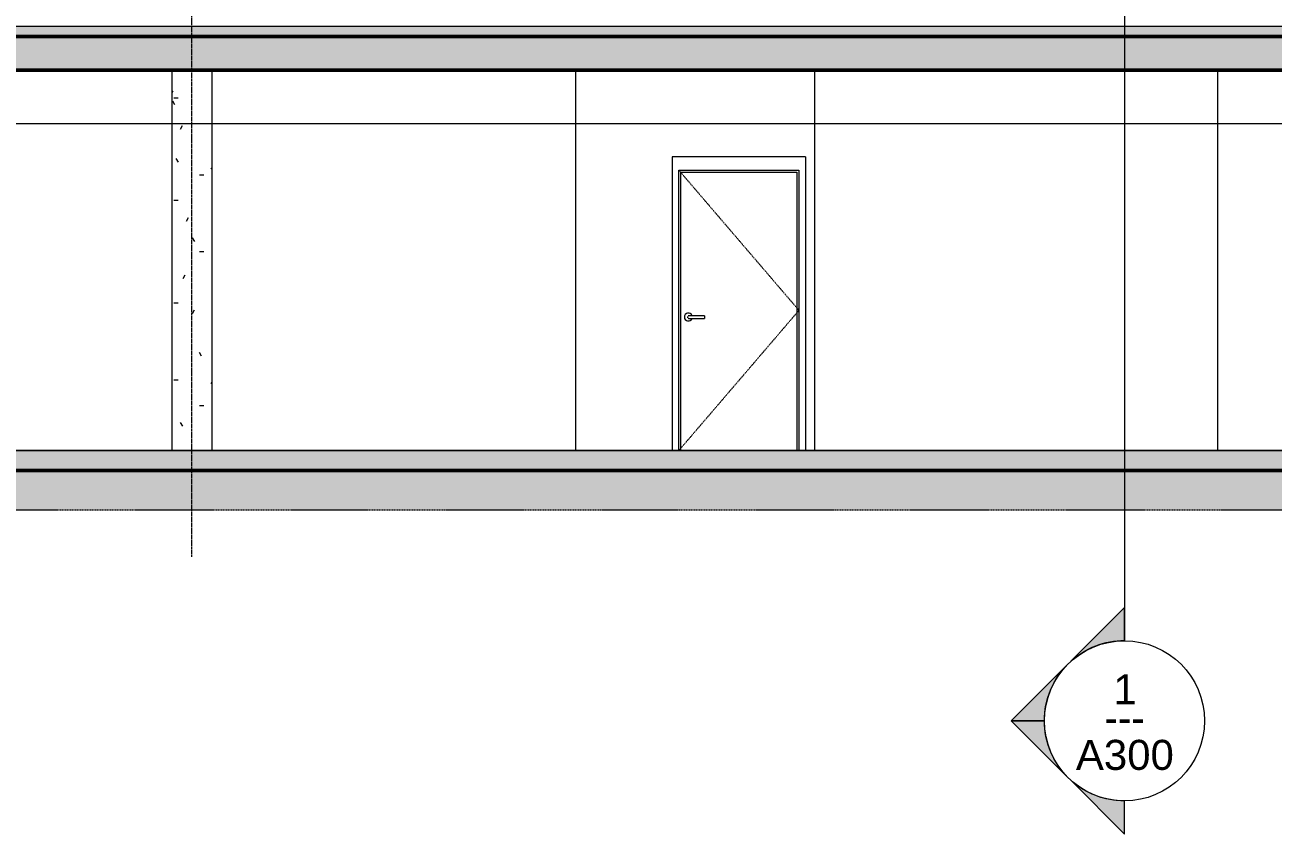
# Model space of a CAD drawing. Header units: inches. Extents: x -4169 to 1833, y -300 to 585.
# Drawn here: x -2877.3 to -2503.3, y -242.9 to -0.5 of the extents above; entities that cross this region are included whole.
import ezdxf

# ---------------------------------------------------------------- set-up
doc = ezdxf.new("R2010")
doc.units = ezdxf.units.IN
doc.header["$MEASUREMENT"] = 0
for name, pattern in [('Aligning Line 1_8_', [0.25, 0.125, -0.125]), ('Dash 1_16_', [0.125, 0.0625, -0.0625]), ('Grid Line 1_2_', [0.875, 0.5, -0.125, 0.125, -0.125])]:
    doc.linetypes.add(name, pattern=pattern)
for name, color, linetype, lineweight in [('0-1', 7, 'Continuous', 5), ('0-6', 10, 'Continuous', 13), ('A-DOOR-3', 7, 'Continuous', 9), ('A-DOOR-4', 7, 'Dash 1_16_', 9), ('A-DOOR-FRAM-1', 7, 'Continuous', 9), ('A-FLOR-2', 192, 'Continuous', 50), ('A-FLOR-LEVL-1', 51, 'Grid Line 1_2_', 9), ('A-FLOR-MCUT', 51, 'Continuous', 13), ('A-FLOR-PATT-1', 8, 'Continuous', 9), ('A-WALL-2', 10, 'Continuous', 13), ('C-BLDG-PADS-1', 253, 'Continuous', 9), ('C-BLDG-PADS-2', 10, 'Continuous', 13), ('C-TOPO', 7, 'Continuous', 9), ('C-TOPO-1', 250, 'Continuous', 50), ('G-ANNO-SYMB', 111, 'Aligning Line 1_8_', 9), ('G-ANNO-SYMB-3', 111, 'Continuous', 9), ('I-WALL-2', 10, 'Continuous', 13), ('S-COLS', 52, 'Continuous', 9), ('S-GRID-1', 1, 'Grid Line 1_2_', 9)]:
    doc.layers.add(name, color=color, linetype=linetype, lineweight=lineweight)
doc.styles.add('Arial', font='arial.ttf', dxfattribs={"height": 9})
doc.styles.add('Century Gothic', font='ufonts.com_century-gothic.ttf', dxfattribs={"height": 9})
pattern_1 = [(50, (-3769.654, 146.633), (27.5427, -2.40992), [2.88, -31.68]), (355, (-3769.654, 146.633), (-5.32784, 28.88427), [2.304, -25.344]), (100.451, (-3767.36, 146.432), (22.2153, 26.47393), [2.448, -26.924]), (46.184, (-3769.654, 154.313), (40.9819, -6.3564), [4.32, -47.52]), (96.636, (-3766.24, 153.784), (35.89075, 37.4062), [3.671, -40.386]), (351.184, (-3769.654, 154.313), (35.891, 37.4062), [3.456, -38.016]), (21, (-3765.814, 152.393), (22.92104, -15.46073), [2.88, -31.68]), (326, (-3765.814, 152.393), (9.34353, 27.84574), [2.304, -25.344]), (71.451, (-3763.904, 151.105), (32.26477, 12.38442), [2.448, -26.924]), (37.5, (-3769.654, 146.633), (0.466855, 12.782707), [1.267, -23.77, 1.267, -24.461, -25.44]), (37.5, (-3769.654, 146.633), (0.466855, 12.782707), [-50.765, 1.267, -24.173]), (7.5, (-3769.654, 146.633), (10.10159, 15.14509), [1.267, -13.402, 1.267, -23.194, -9.696]), (7.5, (-3769.654, 146.633), (10.10159, 15.14509), [-39.13, 1.267, -8.429]), (327.5, (-3778.217, 146.633), (20.49916, -0.86578), [1.267, -8.333, 1.267, -28.685, -39.744]), (327.5, (-3778.217, 146.633), (20.49916, -0.86578), [-39.552, 1.267, -38.477]), (317.5, (-3782.057, 146.633), (22.39478, 3.84429), [1.267, -11.213, 1.267, -18.624, -28.224]), (317.5, (-3782.057, 146.633), (22.39478, 3.84429), [-32.371, 1.267, -26.957])]
pattern_2 = [(0, (-3769.654, 146.633), (30.72, 7.68), [1.267, -21.773, 1.267, -21.773, -122.88]), (0, (-3769.654, 146.633), (30.72, 7.68), [-46.08, 1.267, -44.813, 1.267, -21.773, -53.76]), (0, (-3769.654, 146.633), (30.72, 7.68), [-115.2, 1.267, -14.093, 1.267, -37.133]), (120, (-3758.134, 150.473), (-22.011075, 22.7643), [1.267, -21.773, 1.267, -21.773, -122.88]), (120, (-3758.134, 150.473), (-22.011075, 22.7643), [-46.08, 1.267, -44.813, 1.267, -21.773, -53.76]), (120, (-3758.134, 150.473), (-22.011075, 22.7643), [-115.2, 1.267, -14.093, 1.267, -37.133]), (240, (-3754.294, 165.833), (-8.708925, -30.4443), [1.267, -21.773, 1.267, -21.773, -122.88]), (240, (-3754.294, 165.833), (-8.708925, -30.4443), [-46.08, 1.267, -44.813, 1.267, -21.773, -53.76]), (240, (-3754.294, 165.833), (-8.708925, -30.4443), [-115.2, 1.267, -14.093, 1.267, -37.133])]

# ---------------------------------------------------------------- blocks, each defined once
blk = doc.blocks.new('CTR - 2nd Phase_rvt-1-BUILDING SECTION - NORTH_SOUTH THRU PARKING RAMP - LOOKING WEST')
at = {"layer": 'A-FLOR-LEVL-1'}
for p, q in [((-4168.71, -30), (-1814.21, -30)), ((-4168.71, -128), (-1814.21, -128))]:
    blk.add_line(p, q, dxfattribs=at)
blk = doc.blocks.new('CTR  - Topography_rvt-1-BUILDING SECTION - NORTH_SOUTH THRU PARKING RAMP - LOOKING WEST')
at = {"layer": 'C-BLDG-PADS-1'}
h = blk.add_hatch(dxfattribs=at)
h.set_pattern_fill('FP_2', color=256, style=0, pattern_type=2)
h.set_pattern_definition(pattern_1)
h.paths.add_polyline_path([(-1978.48, -134), (-1938.32, -134), (-1938.32, -128), (-3824.32, -128), (-3824.32, -134), (-2046.02, -134)], flags=0)
at = {"layer": 'C-TOPO'}
h = blk.add_hatch(dxfattribs=at)
h.set_pattern_fill('FP_11', color=256, style=0, pattern_type=2)
h.set_pattern_definition([(0, (-3769.654, 146.633), (24, 24), [24, -24]), (0, (-3769.654, 155.633), (24, 24), [24, -24]), (0, (-3769.654, 164.633), (24, 24), [24, -24]), (90, (-3766.654, 167.633), (-24, 24), [24, -24]), (90, (-3757.654, 167.633), (-24, 24), [24, -24]), (90, (-3748.654, 167.633), (-24, 24), [24, -24])])
h.paths.add_polyline_path([(-1959.73, -145.93), (-1938.32, -145.93), (-1938.32, -134.01), (-3812.32, -134.01), (-3812.32, -145.93), (-1978.48, -145.93)], flags=0)
at = {"layer": 'A-FLOR-LEVL-1'}
blk.add_line((-4168.71, -128), (-1814.21, -128), dxfattribs=at)
at = {"layer": 'C-BLDG-PADS-2'}
for p, q in [((-1938.32, -128), (-3824.32, -128)), ((-3824.32, -134), (-1938.32, -134))]:
    blk.add_line(p, q, dxfattribs=at)
at = {"layer": 'C-TOPO'}
blk.add_line((-2344.09, -134.01), (-3065.32, -134.01), dxfattribs=at)
at = {"layer": 'C-TOPO-1'}
blk.add_line((-3065.32, -134.01), (-2344.09, -134.01), dxfattribs=at)
blk = doc.blocks.new('HOLLOW METAL - UNIT DOOR-1950124-BUILDING SECTION - NORTH_SOUTH THRU PARKING RAMP - LOOKING WEST')
at = {"layer": 'A-DOOR-3'}
for p, q in [((-3023.85, -87.61), (-3027.98, -87.61)), ((-3027.98, -88.39), (-3023.85, -88.39)), ((-3023.85, -87.61), (-3023.85, -88)), ((-3023.85, -88), (-3023.85, -88.39))]:
    blk.add_line(p, q, dxfattribs=at)
at = {"layer": 'A-DOOR-3', "flags": 128}
for points in [[(-3027.98, -87.61), (-3028, -87.61), (-3028.03, -87.61), (-3028.05, -87.61), (-3028.07, -87.61), (-3028.1, -87.61), (-3028.12, -87.61), (-3028.14, -87.61), (-3028.17, -87.61), (-3028.19, -87.61), (-3028.21, -87.61), (-3028.23, -87.61), (-3028.25, -87.61), (-3028.27, -87.61), (-3028.29, -87.61), (-3028.31, -87.61), (-3028.33, -87.61), (-3028.35, -87.61), (-3028.37, -87.61), (-3028.39, -87.61), (-3028.4, -87.61), (-3028.42, -87.61), (-3028.44, -87.61), (-3028.45, -87.61), (-3028.46, -87.61), (-3028.48, -87.61), (-3028.49, -87.61), (-3028.5, -87.61), (-3028.51, -87.61), (-3028.52, -87.61), (-3028.53, -87.61), (-3028.54, -87.61), (-3028.55, -87.61), (-3028.55, -87.61), (-3028.56, -87.61), (-3028.56, -87.61), (-3028.57, -87.61), (-3028.57, -87.61), (-3028.57, -87.61), (-3028.57, -87.61)], [(-3028.57, -88.39), (-3028.57, -88.39), (-3028.57, -88.39), (-3028.57, -88.39), (-3028.56, -88.39), (-3028.56, -88.39), (-3028.55, -88.39), (-3028.55, -88.39), (-3028.54, -88.39), (-3028.53, -88.39), (-3028.52, -88.39), (-3028.51, -88.39), (-3028.5, -88.39), (-3028.49, -88.39), (-3028.48, -88.39), (-3028.47, -88.39), (-3028.45, -88.39), (-3028.44, -88.39), (-3028.42, -88.39), (-3028.41, -88.39), (-3028.39, -88.39), (-3028.37, -88.39), (-3028.36, -88.39), (-3028.34, -88.39), (-3028.32, -88.39), (-3028.3, -88.39), (-3028.28, -88.39), (-3028.26, -88.39), (-3028.24, -88.39), (-3028.22, -88.39), (-3028.19, -88.39), (-3028.17, -88.39), (-3028.15, -88.39), (-3028.13, -88.39), (-3028.1, -88.39), (-3028.08, -88.39), (-3028.06, -88.39), (-3028.03, -88.39), (-3028.01, -88.39), (-3027.99, -88.39), (-3027.98, -88.39)]]:
    blk.add_lwpolyline(points, dxfattribs=at)
at = {"layer": 'A-DOOR-3'}
for centre, radius, start, end in [((-3028.67, -88), 1.18, 19.6343, 180), ((-3028.67, -88), 1.18, 180, 340.4367), ((-3028.57, -88), 0.394, 150, 180), ((-3028.57, -88), 0.394, 180, 210), ((-3028.57, -88), 0.394, 90, 105), ((-3028.57, -88), 0.394, 255, 270)]:
    blk.add_arc(centre, radius, start, end, dxfattribs=at)
at = {"layer": 'A-DOOR-4'}
for p, q in [((-3031.52, -44), (-2995.52, -86)), ((-2995.52, -86), (-3031.52, -128))]:
    blk.add_line(p, q, dxfattribs=at)
at = {"layer": 'A-DOOR-FRAM-1'}
for p, q in [((-2993.52, -40), (-3033.52, -40)), ((-3033.52, -40), (-3033.52, -128)), ((-2993.52, -40), (-2993.52, -128)), ((-3031.52, -44), (-2995.52, -44)), ((-3031.52, -128), (-3031.52, -44)), ((-3030.9, -44.63), (-2996.15, -44.63)), ((-3030.9, -128), (-3030.9, -44.63)), ((-2996.15, -44.63), (-2996.15, -128)), ((-2995.52, -44), (-2995.52, -128))]:
    blk.add_line(p, q, dxfattribs=at)
blk = doc.blocks.new('CTR - 1st Phase - Common Walls_rvt-1-BUILDING SECTION - NORTH_SOUTH THRU PARKING RAMP - LOOKING WEST')
at = {"layer": 'A-FLOR-LEVL-1'}
for p, q in [((-4168.71, -30), (-1814.21, -30)), ((-4168.71, -128), (-1814.21, -128))]:
    blk.add_line(p, q, dxfattribs=at)
at = {"layer": 'A-WALL-2'}
for p, q in [((-2640.57, -128), (-2640.57, -14)), ((-2519.95, -14), (-2519.95, -128))]:
    blk.add_line(p, q, dxfattribs=at)
at = {"layer": 'I-WALL-2'}
blk.add_line((-2712.29, -14), (-2712.29, -128), dxfattribs=at)
at = {"layer": '0-6'}
blk.add_blockref('HOLLOW METAL - UNIT DOOR-1950124-BUILDING SECTION - NORTH_SOUTH THRU PARKING RAMP - LOOKING WEST', (350.14, 0), dxfattribs=at)
blk = doc.blocks.new('Concrete-Rectangular-Column - ONE-V2-BUILDING SECTION - NORTH_SOUTH THRU PARKING RAMP - LOOKING WEST')
at = {"layer": 'S-COLS'}
h = blk.add_hatch(dxfattribs=at)
h.set_pattern_fill('FP_1', color=256, style=0, pattern_type=2)
h.set_pattern_definition(pattern_2)
h.paths.add_polyline_path([(-2821.32, -128), (-2821.32, -14), (-2833.32, -14), (-2833.32, -128)], flags=0)
for p, q in [((-2833.32, -14), (-2833.32, -128)), ((-2821.32, -14), (-2821.32, -128))]:
    blk.add_line(p, q, dxfattribs=at)
blk = doc.blocks.new('Section - Section Head - Filled-22785-BUILDING SECTION - NORTH_SOUTH THRU PARKING RAMP - LOOKING WEST')
at = {"layer": 'G-ANNO-SYMB-3'}
h = blk.add_hatch(color=256, dxfattribs=at)
edge = h.paths.add_edge_path(flags=0)
edge.add_arc((-2547.82, 478.14), 24.03, 90, 132.0784, ccw=False)
edge.add_line((-2547.82, 502.17), (-2547.82, 512.08))
edge.add_line((-2547.82, 512.08), (-2563.93, 495.98))
h = blk.add_hatch(color=256, dxfattribs=at)
edge = h.paths.add_edge_path(flags=0)
edge.add_line((-2564.79, 495.11), (-2581.76, 478.14))
edge.add_line((-2581.76, 478.14), (-2571.82, 478.14))
edge.add_arc((-2547.82, 478.14), 24, 135, 180, ccw=False)
h = blk.add_hatch(color=256, dxfattribs=at)
edge = h.paths.add_edge_path(flags=0)
edge.add_arc((-2547.82, 478.14), 24, 180, 225, ccw=False)
edge.add_line((-2571.82, 478.14), (-2581.76, 478.14))
edge.add_line((-2581.76, 478.14), (-2564.79, 461.17))
h = blk.add_hatch(color=256, dxfattribs=at)
edge = h.paths.add_edge_path(flags=0)
edge.add_line((-2563.93, 460.3), (-2547.82, 444.2))
edge.add_line((-2547.82, 444.2), (-2547.82, 454.11))
edge.add_arc((-2547.82, 478.14), 24.03, 227.9216, 270, ccw=False)
for p, q in [((-2563.93, 495.98), (-2547.82, 512.08)), ((-2547.82, 512.08), (-2547.82, 502.17)), ((-2581.76, 478.14), (-2564.79, 495.11)), ((-2571.82, 478.14), (-2581.76, 478.14)), ((-2564.79, 461.17), (-2581.76, 478.14)), ((-2581.76, 478.14), (-2571.82, 478.14)), ((-2547.82, 444.2), (-2563.93, 460.3)), ((-2547.82, 454.11), (-2547.82, 444.2))]:
    blk.add_line(p, q, dxfattribs=at)
for centre, radius, start, end in [((-2547.82, 478.17), 24, 90, 270), ((-2547.82, 478.14), 24.03, 90, 132.0784), ((-2547.82, 478.17), 24, 270, 90), ((-2547.82, 478.14), 24, 135, 180), ((-2547.82, 478.14), 24, 180, 225), ((-2547.82, 478.14), 24.03, 227.9216, 270)]:
    blk.add_arc(centre, radius, start, end, dxfattribs=at)

msp = doc.modelspace()

# ---------------------------------------------------------------- hatches: boundary and pattern name
at = {"layer": 'A-FLOR-PATT-1'}
h = msp.add_hatch(dxfattribs=at)
h.set_pattern_fill('FP_1', color=256, style=0, pattern_type=2)
h.set_pattern_definition(pattern_2)
h.paths.add_polyline_path([(-2113.5514, -4), (-2105.8237, -4), (-2105.8237, -1), (-3204.3737, -1), (-3204.3737, -4), (-2147.3186, -4)], flags=0)
h = msp.add_hatch(dxfattribs=at)
h.set_pattern_fill('FP_2', color=256, style=0, pattern_type=2)
h.set_pattern_definition(pattern_1)
h.paths.add_polyline_path([(-3212.3737, -14), (-2100.3237, -14), (-2100.3237, -4), (-3212.3737, -4)], flags=0)

# ---------------------------------------------------------------- linework, layer by layer
at = {"layer": 'A-FLOR-2'}
for p, q in [((-2100.3237, -4), (-3212.3737, -4)), ((-3212.3737, -14), (-2100.3237, -14))]:
    msp.add_line(p, q, dxfattribs=at)
at = {"layer": 'A-FLOR-LEVL-1'}
for p, q in [((-4167.9645, -30), (-1814.099, -30)), ((-4167.9645, -128), (-1814.099, -128))]:
    msp.add_line(p, q, dxfattribs=at)
at = {"layer": 'A-FLOR-MCUT'}
msp.add_line((-2105.8237, -1), (-3204.3737, -1), dxfattribs=at)
at = {"layer": 'G-ANNO-SYMB'}
msp.add_line((-1910.9479, -145.8387), (-4072.0519, -145.8387), dxfattribs=at)
at = {"layer": 'G-ANNO-SYMB-3'}
msp.add_line((-2547.8212, 454.1414), (-2547.8212, -184.9308), dxfattribs=at)
at = {"layer": 'S-GRID-1'}
msp.add_line((-2827.3237, -159.8356), (-2827.3237, 470.5), dxfattribs=at)

# ---------------------------------------------------------------- block references
at = {"layer": '0-1'}
for name in ['CTR - 2nd Phase_rvt-1-BUILDING SECTION - NORTH_SOUTH THRU PARKING RAMP - LOOKING WEST', 'CTR - 1st Phase - Common Walls_rvt-1-BUILDING SECTION - NORTH_SOUTH THRU PARKING RAMP - LOOKING WEST', 'CTR  - Topography_rvt-1-BUILDING SECTION - NORTH_SOUTH THRU PARKING RAMP - LOOKING WEST']:
    msp.add_blockref(name, (0, 0), dxfattribs=at)
at = {"layer": 'G-ANNO-SYMB-3', "extrusion": (0, 0, -1), "rotation": 180}
msp.add_blockref('Section - Section Head - Filled-22785-BUILDING SECTION - NORTH_SOUTH THRU PARKING RAMP - LOOKING WEST', (0, 269.2106), dxfattribs=at)
at = {"layer": 'S-COLS'}
msp.add_blockref('Concrete-Rectangular-Column - ONE-V2-BUILDING SECTION - NORTH_SOUTH THRU PARKING RAMP - LOOKING WEST', (0, 0), dxfattribs=at)

# ---------------------------------------------------------------- texts
at = {"layer": 'G-ANNO-SYMB-3', "char_height": 9, "attachment_point": 1}
for s, insert, width, style in [('1', (-2551.1422, -195.0222), 8.484, 'Arial'), ('---', (-2553.7935, -203.5289), 15.453, 'Century Gothic'), ('A300', (-2562.3863, -214.6584), 35.754, 'Arial')]:
    msp.add_mtext(s, dxfattribs=dict(at, insert=insert, width=width, style=style))

doc.saveas('drawing.dxf')
